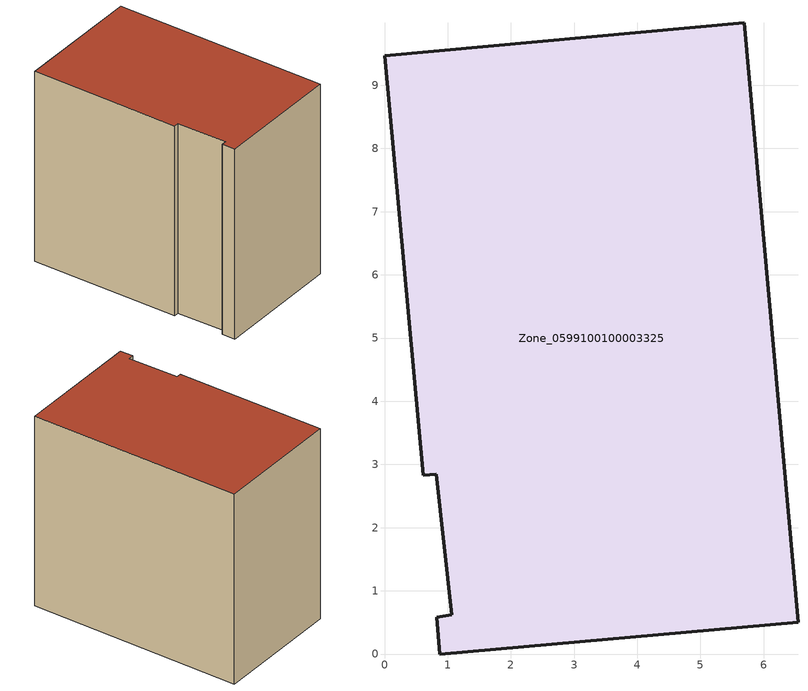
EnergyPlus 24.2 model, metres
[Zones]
Zone_0599100100003325
 floor ground (C_G): 0.82,0.58 1.06,0.62 0.81,2.84 0.61,2.83 0,9.47 5.7,9.98 6.54,0.51 0.88,0 z0
 wall outside (C_F): 5.7,9.98 0,9.47 0.61,2.83 0.81,2.84 1.06,0.62 0.82,0.58 0.88,0 6.54,0.51 5.7,9.98 z0:8.75
 roof outside (C_R): 1.06,0.62 0.82,0.58 0.88,0 6.54,0.51 5.7,9.98 0,9.47 0.61,2.83 0.81,2.84 z8.75
[BUILDING]
Pand.0599100100003325: North Axis=0; Terrain=City; Loads Convergence Tolerance Value=0.04; Temperature Convergence Tolerance Value=0.4; Solar Distribution=FullExterior; Maximum Number of Warmup Days=25; Minimum Number of Warmup Days=1
[Site:Location]
Rotterdam.The.Hague.AP_ZH_NLD Design_Conditions: Latitude=51.96; Longitude=4.45; Time Zone=1; Elevation=-4.5
[SITE:GROUNDTEMPERATURE:BUILDINGSURFACE]
18, 18, 18, 18, 18, 18, 18, 18, 18, 18, 18, 18
[MATERIAL] Thermal Absorptance=0.9; Solar Absorptance=0.7; Visible Absorptance=0.7
Name | Roughness | Thickness | Conductivity | Density | Specific Heat
G.TC.2006-2014 | MediumSmooth | 0.15 | 0.06 | 540 | 1210
F.TC.2006-2014 | Rough | 0.3 | 0.12 | 1920 | 840
R.TC.2006-2014 | MediumRough | 0.2 | 0.08 | 1500 | 1000
[CONSTRUCTION]
C_G: G.TC.2006-2014
C_F: F.TC.2006-2014
C_R: R.TC.2006-2014
[ZONE]
Zone_0599100100003325: Type=1; Multiplier=1; Ceiling Height=Autocalculate; Volume=Autocalculate; Floor Area=autocalculate; Part of Total Floor Area=Yes
[ZONEINFILTRATION:DESIGNFLOWRATE]
Infil_Zone_0599100100003325: Zone or ZoneList or Space or SpaceList=Zone_0599100100003325; Schedule=AlwaysOn; Design Flow Rate Calculation Method=Flow/Area; Flow Rate per Floor Area=0.0015; Constant Term Coefficient=1; Temperature Term Coefficient=0; Velocity Term Coefficient=0; Velocity Squared Term Coefficient=0
[HVACTEMPLATE:ZONE:IDEALLOADSAIRSYSTEM]
Zone_0599100100003325: Maximum Heating Supply Air Temperature=50; Minimum Cooling Supply Air Temperature=13; Maximum Heating Supply Air Humidity Ratio=0.0156; Minimum Cooling Supply Air Humidity Ratio=0.0077; Heating Limit=NoLimit; Cooling Limit=NoLimit; Dehumidification Control Type=ConstantSensibleHeatRatio; Cooling Sensible Heat Ratio=0.7; Dehumidification Setpoint=60; Humidification Control Type=None; Humidification Setpoint=30; Outdoor Air Method=None; Outdoor Air Flow Rate per Person=0.00944; Outdoor Air Flow Rate per Zone Floor Area=0; Outdoor Air Flow Rate per Zone=0; Demand Controlled Ventilation Type=None; Outdoor Air Economizer Type=NoEconomizer; Heat Recovery Type=None; Sensible Heat Recovery Effectiveness=0.7; Latent Heat Recovery Effectiveness=0.65
[ZONECONTROL:THERMOSTAT]
ThermostatControl_Zone_0599100100003325: Zone or ZoneList=Zone_0599100100003325; Control Type Schedule=DualSetpointControlType; Control 1=Thermostat_Zone_0599100100003325; Temperature Difference Between Cutout And Setpoint=0
[THERMOSTATSETPOINT:DUALSETPOINT]
Thermostat_Zone_0599100100003325: Heating Setpoint Temperature Schedule=HeatingSetpoint_Zone_0599100100003325; Cooling Setpoint Temperature Schedule=CoolingSetpoint_Zone_0599100100003325
[SCHEDULE:COMPACT]
HeatingSetpoint_Zone_0599100100003325: Through: 12/31, For: AllDays, Until: 24:00, 21
CoolingSetpoint_Zone_0599100100003325: Through: 12/31, For: AllDays, Until: 24:00, 24
DualSetpointControlType: Through: 12/31, For: AllDays, Until: 24:00, 4
AlwaysOn: Through: 12/31, For: AllDays, Until: 24:00, 1
